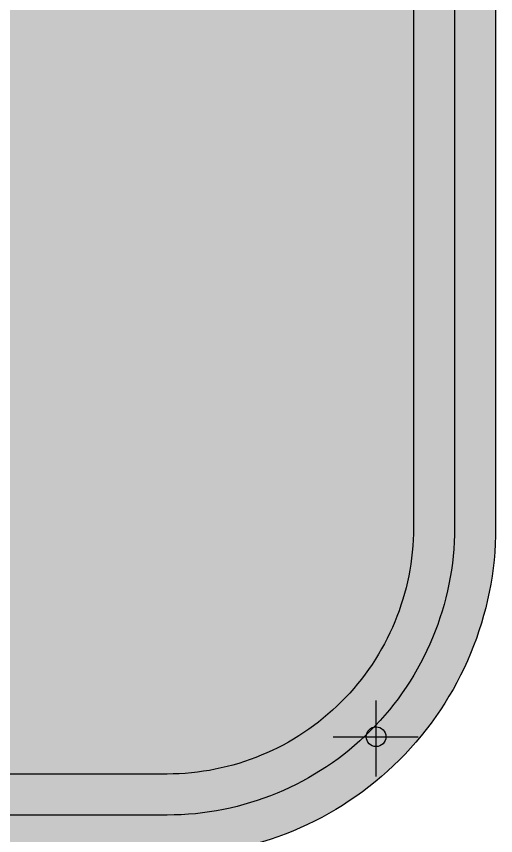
# Model space of a CAD drawing. Extents: x 0 to 420, y 0 to 297.
# Drawn here: x 181.08 to 189.83, y 50.34 to 65.31 of the extents above; entities that cross this region are included whole.
import ezdxf

# ---------------------------------------------------------------- set-up
doc = ezdxf.new("R2010")
doc.units = 0
doc.header["$LTSCALE"] = 0.5
for name, color, linetype in [('L18', 4, 'CONTINUOUS'), ('L25', 1, 'CONTINUOUS'), ('L35', 3, 'CONTINUOUS'), ('YELLOW', 50, 'CONTINUOUS')]:
    doc.layers.add(name, color=color, linetype=linetype)

msp = doc.modelspace()

# ---------------------------------------------------------------- hatches: boundary and pattern name
at = {"layer": 'L25'}
h = msp.add_hatch(color=256, dxfattribs=at)
h.dxf.hatch_style = 1
h.paths.add_polyline_path([(187.8315759, 52.1503274, -1.1103618253), (187.4754925, 52.1876725, -0.1940601609), (183.8331993, 50.718704), (135.8331993, 50.718704, -0.1940601609), (132.190906, 52.1876725, -1.1103618253), (131.8348226, 52.1503274, -0.4768377444), (132.0521677, 52.3264108, -0.1940601609), (130.5831993, 55.968704), (130.5831993, 73.968704, -0.4142135624), (135.8331993, 79.218704), (183.8331993, 79.218704, -0.4142135624), (189.0831993, 73.968704), (189.0831993, 55.968704, -0.1940601609), (187.6142308, 52.3264108, -0.4768377444)])
h.paths.add_polyline_path([(183.8331993, 78.468704, -0.4142135624), (188.3331993, 73.968704), (188.3331993, 55.968704, -0.4142135624), (183.8331993, 51.468704), (135.8331993, 51.468704, -0.4142135624), (131.3331993, 55.968704), (131.3331993, 73.968704, -0.4142135624), (135.8331993, 78.468704)], flags=16)
at = {"layer": 'YELLOW'}
h = msp.add_hatch(color=256, dxfattribs=at)
h.dxf.hatch_style = 1
h.paths.add_polyline_path([(189.8331993, 55.968704), (189.8331993, 73.968704, 0.4142135624), (183.8331993, 79.968704), (135.8331993, 79.968704, 0.4142135624), (129.8331993, 73.968704), (129.8331993, 55.968704, 0.1741844824), (131.2050247, 52.1503274), (131.8348226, 52.1503274, -0.4142135624), (132.0148226, 52.3303274), (132.0148226, 52.3655804, -0.1913873123), (130.5831993, 55.968704), (130.5831993, 73.968704, -0.4142135624), (135.8331993, 79.218704), (183.8331993, 79.218704, -0.4142135624), (189.0831993, 73.968704), (189.0831993, 55.968704, -0.1913873123), (187.6515759, 52.3655804), (187.6515759, 52.3303274, -0.4142135624), (187.8315759, 52.1503274, -1), (187.4715759, 52.1503274), (187.4363229, 52.1503274, -0.1913873123), (183.8331993, 50.718704), (135.8331993, 50.718704, -0.1913873123), (132.2300756, 52.1503274), (132.1948226, 52.1503274, -1), (131.8348226, 52.1503274), (131.2050247, 52.1503274, 0.2238764866), (135.8331993, 49.968704), (183.8331993, 49.968704, 0.4142135624)])
h = msp.add_hatch(color=256, dxfattribs=at)
edge = h.paths.add_edge_path()
edge.add_line((131.3331993, 55.968704), (131.3331993, 73.968704))
edge.add_arc((135.8331993, 73.968704), 4.5, 90, 180, ccw=False)
edge.add_line((135.8331993, 78.468704), (183.8331993, 78.468704))
edge.add_arc((183.8331993, 73.968704), 4.5, 0, 90, ccw=False)
edge.add_line((188.3331993, 73.968704), (188.3331993, 55.968704))
edge.add_arc((183.8331993, 55.968704), 4.5, -90, 0, ccw=False)
edge.add_line((183.8331993, 51.468704), (135.8331993, 51.468704))
edge.add_arc((135.8331993, 55.968704), 4.5, 180, 270, ccw=False)

# ---------------------------------------------------------------- linework, layer by layer
at = {"layer": 'L18'}
for p, q in [((187.6515759, 51.4241856, 0.0007629), (187.6515759, 52.8108819, 0.0007629)), ((186.8656606, 52.1503274, 0.0007629), (188.4213683, 52.1503274, 0.0007629))]:
    msp.add_line(p, q, dxfattribs=at)
at = {"layer": 'L25', "elevation": 0.0007629}
for points in [[(130.5831993, 55.968704), (130.5831993, 73.968704, -0.4142135624), (135.8331993, 79.218704), (183.8331993, 79.218704, -0.4142135624), (189.0831993, 73.968704), (189.0831993, 55.968704, -0.4142135624), (183.8331993, 50.718704), (135.8331993, 50.718704, -0.4142135624)], [(131.3331993, 55.968704), (131.3331993, 73.968704, -0.4142135624), (135.8331993, 78.468704), (183.8331993, 78.468704, -0.4142135624), (188.3331993, 73.968704), (188.3331993, 55.968704, -0.4142135624), (183.8331993, 51.468704), (135.8331993, 51.468704, -0.4142135624)]]:
    msp.add_lwpolyline(points, format="xyb", close=True, dxfattribs=at)
at = {"layer": 'L35', "elevation": 0.0007629}
msp.add_lwpolyline([(129.8331993, 55.968704), (129.8331993, 73.968704, -0.4142135624), (135.8331993, 79.968704), (183.8331993, 79.968704, -0.4142135624), (189.8331993, 73.968704), (189.8331993, 55.968704, -0.4142135624), (183.8331993, 49.968704), (135.8331993, 49.968704, -0.4142135624)], format="xyb", close=True, dxfattribs=at)
at = {"layer": 'L35'}
msp.add_circle((187.6515759, 52.1503274, 0.0007629), 0.18, dxfattribs=at)

doc.saveas('drawing.dxf')
